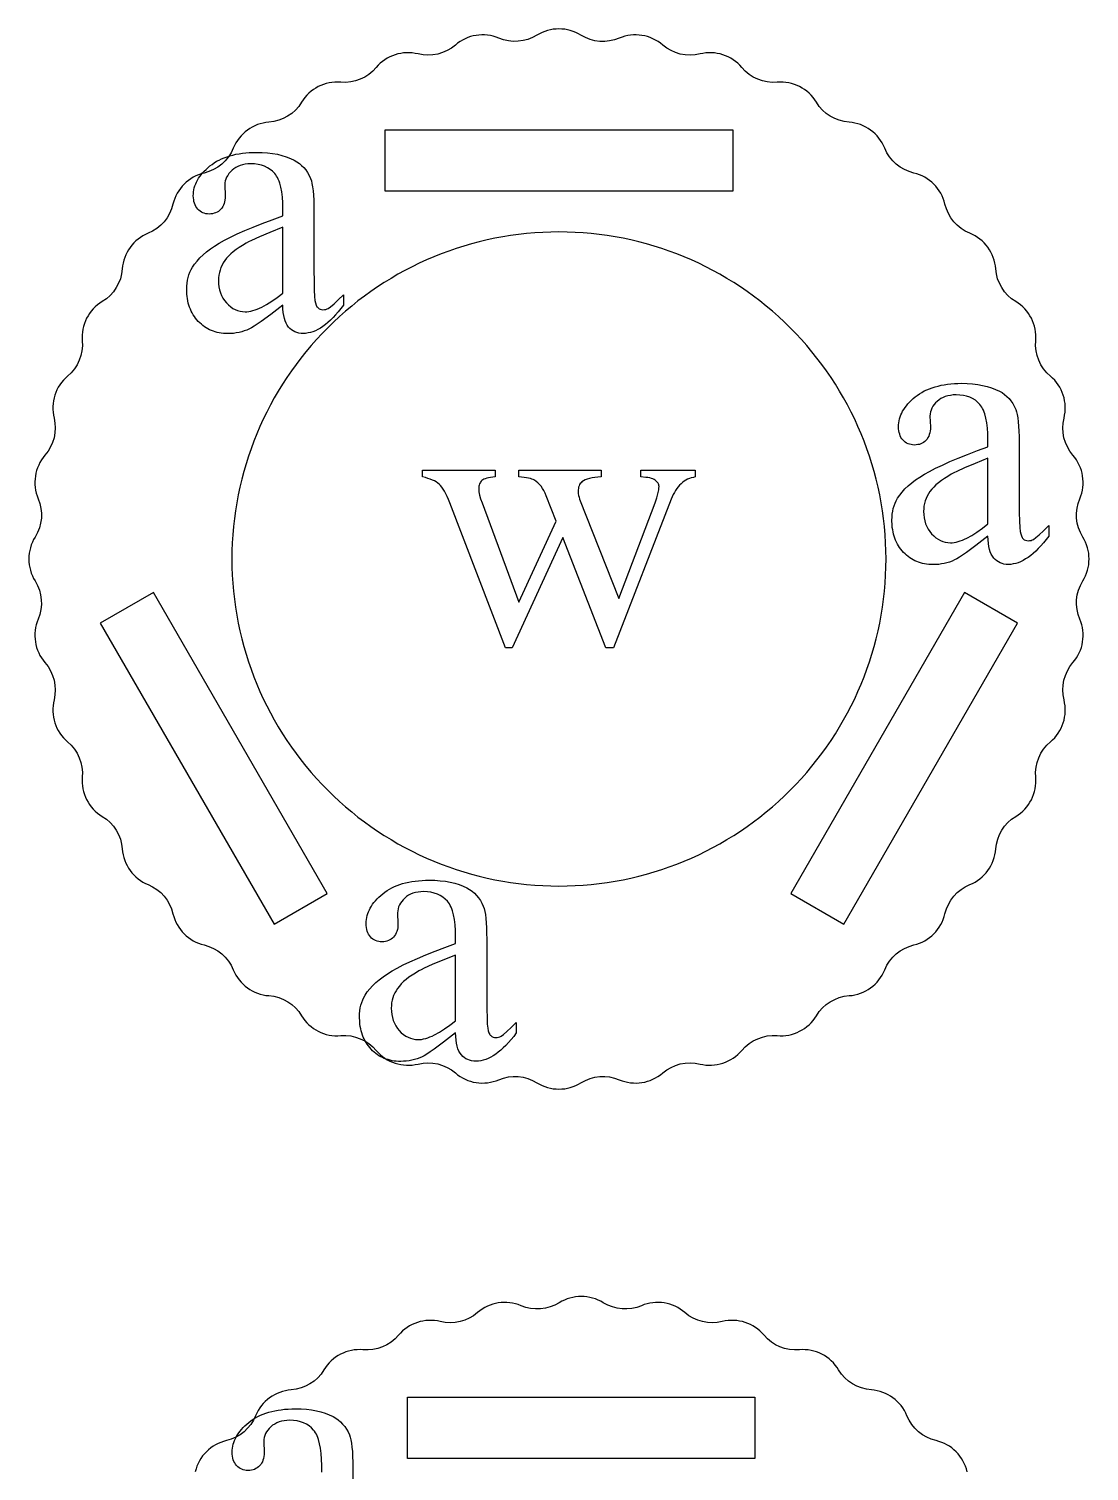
# Model space of a CAD drawing. Extents: x 7 to 905, y -397 to 592.
# Drawn here: x 134.7 to 217.7, y 181.3 to 294.2 of the extents above; entities that cross this region are included whole.
import ezdxf

# ---------------------------------------------------------------- set-up
doc = ezdxf.new("R2010")
doc.units = 0
doc.header["$MEASUREMENT"] = 0
for name, color, linetype in [('EXT', 1, 'CONTINUOUS'), ('INT', 5, 'CONTINUOUS'), ('TEXT', 18, 'CONTINUOUS')]:
    doc.layers.add(name, color=color, linetype=linetype)

msp = doc.modelspace()

# ---------------------------------------------------------------- linework, layer by layer
at = {"layer": 'EXT'}
msp.add_lwpolyline([(135.42, 247.97, 0.286149), (135.95, 244.57, -0.244114), (136.66, 241.65, 0.286149), (137.72, 238.37, -0.244114), (138.87, 235.6, 0.286149), (140.43, 232.53, -0.244114), (142, 229.98, 0.286149), (144.02, 227.19, -0.244114), (145.97, 224.91, 0.286149), (148.41, 222.47, -0.244114), (150.69, 220.52, 0.286149), (153.48, 218.5, -0.244114), (156.03, 216.93, 0.286149), (159.1, 215.37, -0.244114), (161.87, 214.22, 0.286149), (165.15, 213.15, -0.244114), (168.07, 212.45, 0.286149), (171.47, 211.92, -0.244114), (174.46, 211.68, 0.286149), (177.9, 211.68, -0.244114), (180.9, 211.92, 0.286149), (184.3, 212.45, -0.244114), (187.22, 213.15, 0.286149), (190.49, 214.22, -0.244114), (193.26, 215.37, 0.286149), (196.33, 216.93, -0.244114), (198.89, 218.5, 0.286149), (201.68, 220.52, -0.244114), (203.96, 222.47, 0.286149), (206.39, 224.91, -0.244114), (208.34, 227.19, 0.286149), (210.37, 229.98, -0.244114), (211.93, 232.53, 0.286149), (213.5, 235.6, -0.244114), (214.65, 238.37, 0.286149), (215.71, 241.65, -0.244114), (216.41, 244.57, 0.286149), (216.95, 247.97, -0.244114), (217.18, 250.96, 0.286149), (217.18, 254.4, -0.244114), (216.95, 257.4, 0.286149), (216.41, 260.8, -0.244114), (215.71, 263.71, 0.286149), (214.65, 266.99, -0.244114), (213.5, 269.76, 0.286149), (211.93, 272.83, -0.244114), (210.37, 275.39, 0.286149), (208.34, 278.18, -0.244114), (206.39, 280.46, 0.286149), (203.96, 282.89, -0.244114), (201.68, 284.84, 0.286149), (198.89, 286.87, -0.244114), (196.33, 288.43, 0.286149), (193.26, 290, -0.244114), (190.49, 291.15, 0.286149), (187.22, 292.21, -0.244114), (184.3, 292.91, 0.286149), (180.9, 293.45, -0.244114), (177.9, 293.68, 0.286149), (174.46, 293.68, -0.244114), (171.47, 293.45, 0.286149), (168.07, 292.91, -0.244114), (165.15, 292.21, 0.286149), (161.87, 291.15, -0.244114), (159.1, 290, 0.286149), (156.03, 288.43, -0.244114), (153.48, 286.87, 0.286149), (150.69, 284.84, -0.244114), (148.41, 282.89, 0.286149), (145.97, 280.46, -0.244114), (144.02, 278.18, 0.286149), (142, 275.39, -0.244114), (140.43, 272.83, 0.286149), (138.87, 269.76, -0.244114), (137.72, 266.99, 0.286149), (136.66, 263.71, -0.244114), (135.95, 260.8, 0.286149), (135.42, 257.4, -0.244114), (135.18, 254.4, 0.286149), (135.18, 250.96, -0.244114)], format="xyb", close=True, dxfattribs=at)
msp.add_lwpolyline([(208.13, 181.24, 0.286149), (205.7, 183.67, -0.244114), (203.42, 185.62, 0.286149), (200.63, 187.64, -0.244114), (198.07, 189.21, 0.286149), (195, 190.78, -0.244114), (192.23, 191.92, 0.286149), (188.96, 192.99, -0.244114), (186.04, 193.69, 0.286149), (182.64, 194.23, -0.244114), (179.65, 194.46, 0.286149), (176.2, 194.46, -0.244114), (173.21, 194.23, 0.286149), (169.81, 193.69, -0.244114), (166.89, 192.99, 0.286149), (163.62, 191.92, -0.244114), (160.84, 190.78, 0.286149), (157.78, 189.21, -0.244114), (155.22, 187.64, 0.286149), (152.43, 185.62, -0.244114), (150.15, 183.67, 0.286149), (147.71, 181.24, -0.244114)], format="xyb", dxfattribs=at)
at = {"layer": 'INT'}
for points in [[(162.58, 281.48), (162.58, 286.28), (189.78, 286.28), (189.78, 281.48)], [(153.88, 224.1), (158.04, 226.5), (144.44, 250.06), (140.28, 247.66)], [(198.48, 224.1), (212.08, 247.66), (207.92, 250.06), (194.32, 226.5)], [(164.32, 182.26), (164.32, 187.06), (191.52, 187.06), (191.52, 182.26)]]:
    msp.add_lwpolyline(points, close=True, dxfattribs=at)
msp.add_lwpolyline([(176.18, 278.28, 0.414214), (150.58, 252.68, 0.414214), (176.18, 227.08, 0.414214), (201.78, 252.68, 0.414214)], format="xyb", close=True, dxfattribs=at)
at = {"layer": 'TEXT'}
for points in [[(154.57, 272.55), (153.63, 271.83), (152.88, 271.28), (152.57, 271.07), (152.32, 270.9), (152.12, 270.77), (151.96, 270.69), (151.76, 270.6), (151.55, 270.53), (151.35, 270.46), (151.14, 270.41), (150.92, 270.37), (150.71, 270.34), (150.49, 270.32), (150.26, 270.32), (150.09, 270.32), (149.92, 270.33), (149.75, 270.35), (149.59, 270.38), (149.44, 270.41), (149.28, 270.45), (149.13, 270.5), (148.98, 270.56), (148.84, 270.62), (148.7, 270.69), (148.57, 270.77), (148.44, 270.86), (148.31, 270.95), (148.19, 271.05), (148.07, 271.16), (147.95, 271.28), (147.84, 271.4), (147.74, 271.53), (147.65, 271.66), (147.56, 271.79), (147.48, 271.94), (147.4, 272.08), (147.33, 272.23), (147.27, 272.39), (147.22, 272.55), (147.17, 272.71), (147.14, 272.88), (147.1, 273.06), (147.08, 273.23), (147.06, 273.42), (147.05, 273.8), (147.05, 274.04), (147.07, 274.28), (147.11, 274.5), (147.16, 274.72), (147.22, 274.93), (147.3, 275.13), (147.39, 275.33), (147.49, 275.51), (147.65, 275.76), (147.85, 276), (148.07, 276.25), (148.32, 276.48), (148.59, 276.72), (148.9, 276.95), (149.23, 277.17), (149.59, 277.4), (150, 277.63), (150.46, 277.86), (150.99, 278.12), (151.58, 278.38), (152.24, 278.65), (152.95, 278.94), (153.73, 279.24), (154.57, 279.55), (154.57, 280.08), (154.56, 280.57), (154.53, 281.01), (154.48, 281.42), (154.41, 281.79), (154.32, 282.11), (154.27, 282.26), (154.21, 282.4), (154.15, 282.53), (154.08, 282.65), (154.01, 282.76), (153.93, 282.86), (153.76, 283.03), (153.57, 283.18), (153.36, 283.31), (153.14, 283.42), (152.9, 283.5), (152.64, 283.56), (152.36, 283.6), (152.06, 283.61), (151.84, 283.6), (151.62, 283.58), (151.42, 283.54), (151.23, 283.48), (151.05, 283.41), (150.88, 283.33), (150.73, 283.22), (150.59, 283.11), (150.46, 282.98), (150.34, 282.85), (150.25, 282.71), (150.17, 282.57), (150.11, 282.42), (150.06, 282.27), (150.04, 282.12), (150.03, 281.96), (150.06, 281.1), (150.05, 280.94), (150.03, 280.78), (150.01, 280.63), (149.97, 280.5), (149.92, 280.37), (149.86, 280.26), (149.79, 280.15), (149.71, 280.05), (149.62, 279.97), (149.52, 279.89), (149.42, 279.83), (149.31, 279.78), (149.19, 279.74), (149.07, 279.71), (148.94, 279.69), (148.8, 279.68), (148.67, 279.69), (148.54, 279.71), (148.42, 279.74), (148.31, 279.78), (148.2, 279.83), (148.1, 279.9), (148, 279.98), (147.91, 280.07), (147.83, 280.17), (147.76, 280.28), (147.7, 280.39), (147.65, 280.52), (147.61, 280.66), (147.59, 280.8), (147.57, 280.95), (147.56, 281.11), (147.57, 281.27), (147.58, 281.43), (147.61, 281.58), (147.64, 281.74), (147.69, 281.89), (147.75, 282.04), (147.81, 282.18), (147.89, 282.33), (147.97, 282.48), (148.07, 282.62), (148.18, 282.76), (148.29, 282.9), (148.42, 283.04), (148.56, 283.18), (148.7, 283.31), (148.86, 283.45), (149.03, 283.57), (149.2, 283.69), (149.38, 283.81), (149.58, 283.91), (149.77, 284.01), (149.98, 284.09), (150.2, 284.17), (150.42, 284.24), (150.65, 284.3), (150.89, 284.36), (151.14, 284.4), (151.4, 284.44), (151.66, 284.47), (151.93, 284.49), (152.22, 284.5), (152.5, 284.51), (152.94, 284.5), (153.36, 284.47), (153.76, 284.42), (154.14, 284.36), (154.5, 284.27), (154.84, 284.17), (155.16, 284.04), (155.45, 283.9), (155.66, 283.78), (155.86, 283.64), (156.04, 283.49), (156.21, 283.32), (156.36, 283.13), (156.5, 282.93), (156.63, 282.71), (156.74, 282.47), (156.8, 282.29), (156.85, 282.07), (156.9, 281.81), (156.94, 281.51), (156.97, 281.16), (156.99, 280.77), (157, 280.35), (157, 279.88), (157, 275.29), (157.01, 274.42), (157.02, 273.73), (157.04, 273.23), (157.08, 272.92), (157.12, 272.72), (157.17, 272.56), (157.24, 272.43), (157.28, 272.38), (157.32, 272.34), (157.41, 272.27), (157.5, 272.23), (157.6, 272.2), (157.71, 272.19), (157.83, 272.2), (157.93, 272.22), (158.03, 272.25), (158.12, 272.29), (158.31, 272.43), (158.58, 272.66), (158.91, 272.97), (159.32, 273.37), (159.32, 272.55), (159.11, 272.28), (158.91, 272.03), (158.7, 271.79), (158.5, 271.58), (158.3, 271.38), (158.1, 271.2), (157.9, 271.03), (157.7, 270.89), (157.51, 270.76), (157.31, 270.64), (157.12, 270.55), (156.92, 270.47), (156.73, 270.41), (156.54, 270.37), (156.35, 270.34), (156.16, 270.33), (155.99, 270.34), (155.82, 270.36), (155.66, 270.4), (155.51, 270.46), (155.37, 270.53), (155.24, 270.62), (155.12, 270.72), (155.01, 270.83), (154.91, 270.97), (154.82, 271.13), (154.75, 271.31), (154.69, 271.51), (154.64, 271.74), (154.6, 271.98), (154.58, 272.25)], [(154.57, 273.5), (154.57, 278.65), (153.55, 278.24), (152.74, 277.9), (152.12, 277.61), (151.88, 277.5), (151.69, 277.4), (151.41, 277.23), (151.15, 277.07), (150.91, 276.9), (150.69, 276.73), (150.5, 276.56), (150.32, 276.39), (150.16, 276.22), (150.03, 276.04), (149.91, 275.86), (149.81, 275.68), (149.72, 275.49), (149.65, 275.3), (149.6, 275.1), (149.56, 274.9), (149.53, 274.7), (149.53, 274.49), (149.53, 274.23), (149.56, 273.98), (149.61, 273.75), (149.68, 273.52), (149.77, 273.31), (149.88, 273.1), (150.01, 272.91), (150.16, 272.73), (150.32, 272.57), (150.49, 272.42), (150.66, 272.3), (150.84, 272.2), (151.03, 272.13), (151.22, 272.07), (151.42, 272.04), (151.62, 272.03), (151.76, 272.03), (151.91, 272.05), (152.06, 272.08), (152.22, 272.12), (152.39, 272.17), (152.56, 272.24), (152.74, 272.31), (152.92, 272.4), (153.3, 272.61), (153.7, 272.86), (154.12, 273.16)], [(209.76, 254.46), (208.82, 253.74), (208.07, 253.2), (207.77, 252.98), (207.52, 252.82), (207.31, 252.69), (207.15, 252.61), (206.95, 252.52), (206.75, 252.44), (206.54, 252.38), (206.33, 252.33), (206.12, 252.29), (205.9, 252.26), (205.68, 252.24), (205.46, 252.24), (205.28, 252.24), (205.12, 252.25), (204.95, 252.27), (204.79, 252.3), (204.63, 252.33), (204.48, 252.37), (204.33, 252.42), (204.18, 252.48), (204.04, 252.54), (203.9, 252.61), (203.77, 252.69), (203.63, 252.78), (203.51, 252.87), (203.38, 252.97), (203.27, 253.08), (203.15, 253.2), (203.04, 253.32), (202.94, 253.44), (202.84, 253.58), (202.75, 253.71), (202.67, 253.85), (202.6, 254), (202.53, 254.15), (202.47, 254.31), (202.42, 254.47), (202.37, 254.63), (202.33, 254.8), (202.3, 254.97), (202.27, 255.15), (202.26, 255.34), (202.24, 255.72), (202.25, 255.96), (202.27, 256.2), (202.31, 256.42), (202.35, 256.64), (202.42, 256.85), (202.49, 257.05), (202.58, 257.24), (202.69, 257.43), (202.85, 257.68), (203.04, 257.92), (203.26, 258.16), (203.51, 258.4), (203.79, 258.64), (204.09, 258.87), (204.43, 259.09), (204.79, 259.32), (205.19, 259.54), (205.66, 259.78), (206.19, 260.03), (206.78, 260.3), (207.43, 260.57), (208.15, 260.86), (208.93, 261.16), (209.76, 261.47), (209.76, 262), (209.75, 262.49), (209.72, 262.93), (209.67, 263.34), (209.6, 263.7), (209.51, 264.03), (209.46, 264.18), (209.4, 264.32), (209.34, 264.45), (209.27, 264.57), (209.2, 264.67), (209.12, 264.77), (208.95, 264.95), (208.77, 265.1), (208.56, 265.23), (208.34, 265.34), (208.09, 265.42), (207.83, 265.48), (207.55, 265.51), (207.26, 265.53), (207.03, 265.52), (206.82, 265.49), (206.61, 265.46), (206.42, 265.4), (206.25, 265.33), (206.08, 265.24), (205.93, 265.14), (205.78, 265.02), (205.65, 264.9), (205.54, 264.76), (205.44, 264.63), (205.36, 264.49), (205.3, 264.34), (205.26, 264.19), (205.23, 264.03), (205.22, 263.87), (205.25, 263.02), (205.25, 262.85), (205.23, 262.7), (205.2, 262.55), (205.16, 262.42), (205.12, 262.29), (205.06, 262.18), (204.99, 262.07), (204.91, 261.97), (204.82, 261.88), (204.72, 261.81), (204.62, 261.75), (204.5, 261.69), (204.39, 261.65), (204.26, 261.63), (204.13, 261.61), (204, 261.6), (203.86, 261.61), (203.74, 261.63), (203.62, 261.66), (203.5, 261.7), (203.39, 261.75), (203.29, 261.82), (203.2, 261.9), (203.11, 261.99), (203.02, 262.09), (202.95, 262.2), (202.89, 262.31), (202.85, 262.44), (202.81, 262.57), (202.78, 262.72), (202.76, 262.87), (202.76, 263.03), (202.76, 263.19), (202.78, 263.35), (202.8, 263.5), (202.84, 263.65), (202.89, 263.81), (202.94, 263.96), (203.01, 264.1), (203.08, 264.25), (203.17, 264.39), (203.27, 264.54), (203.37, 264.68), (203.49, 264.82), (203.62, 264.96), (203.75, 265.09), (203.9, 265.23), (204.06, 265.36), (204.22, 265.49), (204.4, 265.61), (204.58, 265.72), (204.77, 265.83), (204.97, 265.92), (205.18, 266.01), (205.39, 266.09), (205.62, 266.16), (205.85, 266.22), (206.09, 266.28), (206.34, 266.32), (206.59, 266.36), (206.86, 266.39), (207.13, 266.41), (207.41, 266.42), (207.7, 266.43), (208.14, 266.42), (208.56, 266.39), (208.96, 266.34), (209.34, 266.27), (209.7, 266.19), (210.03, 266.09), (210.35, 265.96), (210.65, 265.82), (210.86, 265.7), (211.06, 265.56), (211.24, 265.41), (211.41, 265.23), (211.56, 265.05), (211.7, 264.84), (211.82, 264.63), (211.93, 264.39), (212, 264.21), (212.05, 263.99), (212.09, 263.73), (212.13, 263.42), (212.16, 263.08), (212.18, 262.69), (212.19, 262.26), (212.2, 261.79), (212.2, 257.21), (212.2, 256.33), (212.22, 255.65), (212.24, 255.15), (212.27, 254.84), (212.32, 254.64), (212.37, 254.48), (212.44, 254.35), (212.47, 254.3), (212.52, 254.26), (212.6, 254.19), (212.7, 254.15), (212.8, 254.12), (212.91, 254.11), (213.02, 254.12), (213.13, 254.14), (213.23, 254.17), (213.32, 254.21), (213.51, 254.35), (213.77, 254.58), (214.11, 254.89), (214.51, 255.29), (214.51, 254.46), (214.31, 254.2), (214.1, 253.95), (213.9, 253.71), (213.7, 253.5), (213.5, 253.3), (213.3, 253.12), (213.1, 252.95), (212.9, 252.8), (212.7, 252.68), (212.51, 252.56), (212.31, 252.47), (212.12, 252.39), (211.93, 252.33), (211.74, 252.29), (211.55, 252.26), (211.36, 252.25), (211.18, 252.26), (211.01, 252.28), (210.86, 252.32), (210.71, 252.38), (210.57, 252.45), (210.44, 252.53), (210.32, 252.64), (210.21, 252.75), (210.11, 252.89), (210.02, 253.05), (209.94, 253.23), (209.88, 253.43), (209.83, 253.66), (209.8, 253.9), (209.78, 254.17)], [(209.76, 255.42), (209.76, 260.57), (208.75, 260.16), (207.93, 259.81), (207.31, 259.53), (207.08, 259.42), (206.89, 259.32), (206.61, 259.15), (206.35, 258.99), (206.11, 258.82), (205.89, 258.65), (205.69, 258.48), (205.51, 258.31), (205.36, 258.14), (205.22, 257.96), (205.1, 257.78), (205, 257.6), (204.92, 257.41), (204.85, 257.22), (204.79, 257.02), (204.75, 256.82), (204.73, 256.62), (204.72, 256.41), (204.73, 256.15), (204.76, 255.9), (204.81, 255.67), (204.88, 255.44), (204.97, 255.22), (205.08, 255.02), (205.21, 254.83), (205.35, 254.65), (205.52, 254.48), (205.68, 254.34), (205.86, 254.22), (206.04, 254.12), (206.22, 254.05), (206.41, 253.99), (206.61, 253.96), (206.82, 253.95), (206.96, 253.95), (207.11, 253.97), (207.26, 254), (207.42, 254.04), (207.58, 254.09), (207.76, 254.16), (207.93, 254.23), (208.11, 254.32), (208.49, 254.52), (208.89, 254.78), (209.32, 255.08)], [(165.51, 259.64), (171.18, 259.64), (171.18, 259.1), (170.82, 259.06), (170.66, 259.03), (170.53, 259), (170.41, 258.96), (170.31, 258.92), (170.22, 258.87), (170.15, 258.82), (170.09, 258.76), (170.04, 258.7), (170, 258.63), (169.97, 258.55), (169.94, 258.47), (169.92, 258.38), (169.91, 258.28), (169.91, 258.18), (169.92, 257.94), (169.97, 257.68), (170.05, 257.39), (170.16, 257.08), (173.05, 249.3), (175.95, 255.63), (175.19, 257.62), (175.1, 257.84), (175, 258.03), (174.89, 258.21), (174.78, 258.37), (174.66, 258.52), (174.53, 258.64), (174.4, 258.75), (174.26, 258.85), (174.17, 258.9), (174.06, 258.94), (173.94, 258.98), (173.79, 259.01), (173.63, 259.04), (173.46, 259.07), (173.05, 259.1), (173.05, 259.64), (179.48, 259.64), (179.48, 259.1), (179.22, 259.08), (178.99, 259.06), (178.77, 259.02), (178.57, 258.98), (178.39, 258.93), (178.23, 258.87), (178.1, 258.8), (177.97, 258.71), (177.91, 258.65), (177.85, 258.58), (177.79, 258.5), (177.75, 258.41), (177.72, 258.31), (177.7, 258.2), (177.68, 258.09), (177.68, 257.96), (177.69, 257.81), (177.71, 257.66), (177.75, 257.51), (177.8, 257.36), (180.87, 249.6), (183.71, 257.08), (183.84, 257.46), (183.93, 257.79), (183.99, 258.09), (184, 258.22), (184.01, 258.35), (184, 258.42), (183.99, 258.48), (183.97, 258.55), (183.94, 258.61), (183.89, 258.67), (183.85, 258.73), (183.72, 258.85), (183.64, 258.9), (183.54, 258.95), (183.43, 258.99), (183.29, 259.02), (183.14, 259.05), (182.98, 259.07), (182.59, 259.1), (182.59, 259.64), (186.85, 259.64), (186.85, 259.1), (186.7, 259.07), (186.54, 259.03), (186.4, 258.98), (186.25, 258.92), (186.12, 258.85), (185.99, 258.76), (185.86, 258.67), (185.74, 258.57), (185.62, 258.45), (185.51, 258.33), (185.41, 258.19), (185.31, 258.05), (185.22, 257.89), (185.13, 257.72), (185.04, 257.55), (184.97, 257.36), (180.45, 245.72), (179.85, 245.72), (176.47, 254.35), (172.53, 245.72), (171.99, 245.72), (167.65, 257.08), (167.54, 257.34), (167.44, 257.57), (167.33, 257.79), (167.23, 257.98), (167.12, 258.15), (167.02, 258.3), (166.91, 258.43), (166.81, 258.53), (166.7, 258.62), (166.57, 258.71), (166.43, 258.79), (166.28, 258.86), (166.11, 258.93), (165.92, 258.99), (165.73, 259.05), (165.51, 259.1)], [(168.09, 215.58), (167.15, 214.86), (166.4, 214.31), (166.1, 214.1), (165.84, 213.93), (165.64, 213.8), (165.48, 213.72), (165.28, 213.63), (165.08, 213.56), (164.87, 213.49), (164.66, 213.44), (164.45, 213.4), (164.23, 213.37), (164.01, 213.36), (163.79, 213.35), (163.61, 213.35), (163.44, 213.37), (163.28, 213.38), (163.12, 213.41), (162.96, 213.44), (162.81, 213.49), (162.65, 213.53), (162.51, 213.59), (162.37, 213.65), (162.23, 213.72), (162.09, 213.8), (161.96, 213.89), (161.84, 213.98), (161.71, 214.08), (161.59, 214.19), (161.48, 214.31), (161.37, 214.43), (161.27, 214.56), (161.17, 214.69), (161.08, 214.83), (161, 214.97), (160.93, 215.11), (160.86, 215.26), (160.8, 215.42), (160.74, 215.58), (160.7, 215.74), (160.66, 215.91), (160.63, 216.09), (160.6, 216.27), (160.59, 216.45), (160.57, 216.83), (160.58, 217.07), (160.6, 217.31), (160.63, 217.54), (160.68, 217.75), (160.74, 217.96), (160.82, 218.16), (160.91, 218.36), (161.01, 218.54), (161.18, 218.79), (161.37, 219.04), (161.59, 219.28), (161.84, 219.52), (162.12, 219.75), (162.42, 219.98), (162.75, 220.21), (163.12, 220.43), (163.52, 220.66), (163.99, 220.9), (164.52, 221.15), (165.11, 221.41), (165.76, 221.69), (166.48, 221.97), (167.25, 222.27), (168.09, 222.58), (168.09, 223.11), (168.08, 223.6), (168.05, 224.05), (168, 224.45), (167.93, 224.82), (167.84, 225.14), (167.79, 225.29), (167.73, 225.43), (167.67, 225.56), (167.6, 225.68), (167.53, 225.79), (167.45, 225.89), (167.28, 226.06), (167.09, 226.22), (166.89, 226.35), (166.66, 226.45), (166.42, 226.53), (166.16, 226.59), (165.88, 226.63), (165.59, 226.64), (165.36, 226.63), (165.15, 226.61), (164.94, 226.57), (164.75, 226.51), (164.57, 226.44), (164.41, 226.36), (164.25, 226.26), (164.11, 226.14), (163.98, 226.01), (163.87, 225.88), (163.77, 225.74), (163.69, 225.6), (163.63, 225.45), (163.59, 225.3), (163.56, 225.15), (163.55, 224.99), (163.58, 224.13), (163.57, 223.97), (163.56, 223.81), (163.53, 223.67), (163.49, 223.53), (163.44, 223.41), (163.38, 223.29), (163.31, 223.18), (163.23, 223.08), (163.14, 223), (163.05, 222.92), (162.94, 222.86), (162.83, 222.81), (162.72, 222.77), (162.59, 222.74), (162.46, 222.72), (162.33, 222.72), (162.19, 222.72), (162.07, 222.74), (161.94, 222.77), (161.83, 222.81), (161.72, 222.87), (161.62, 222.93), (161.52, 223.01), (161.43, 223.1), (161.35, 223.2), (161.28, 223.31), (161.22, 223.43), (161.17, 223.55), (161.14, 223.69), (161.11, 223.83), (161.09, 223.99), (161.09, 224.15), (161.09, 224.3), (161.11, 224.46), (161.13, 224.62), (161.17, 224.77), (161.21, 224.92), (161.27, 225.07), (161.34, 225.22), (161.41, 225.36), (161.5, 225.51), (161.59, 225.65), (161.7, 225.79), (161.82, 225.93), (161.94, 226.07), (162.08, 226.21), (162.23, 226.34), (162.39, 226.48), (162.55, 226.61), (162.73, 226.73), (162.91, 226.84), (163.1, 226.94), (163.3, 227.04), (163.51, 227.12), (163.72, 227.2), (163.94, 227.27), (164.18, 227.34), (164.42, 227.39), (164.66, 227.44), (164.92, 227.47), (165.19, 227.5), (165.46, 227.52), (165.74, 227.54), (166.03, 227.54), (166.47, 227.53), (166.89, 227.5), (167.29, 227.45), (167.67, 227.39), (168.02, 227.3), (168.36, 227.2), (168.68, 227.08), (168.98, 226.93), (169.19, 226.81), (169.38, 226.67), (169.57, 226.52), (169.73, 226.35), (169.89, 226.16), (170.03, 225.96), (170.15, 225.74), (170.26, 225.5), (170.32, 225.32), (170.38, 225.1), (170.42, 224.84), (170.46, 224.54), (170.49, 224.19), (170.51, 223.81), (170.52, 223.38), (170.53, 222.91), (170.53, 218.32), (170.53, 217.45), (170.55, 216.76), (170.57, 216.26), (170.6, 215.95), (170.64, 215.75), (170.7, 215.59), (170.77, 215.46), (170.8, 215.41), (170.84, 215.37), (170.93, 215.31), (171.03, 215.26), (171.13, 215.23), (171.23, 215.22), (171.35, 215.23), (171.46, 215.25), (171.56, 215.28), (171.65, 215.33), (171.84, 215.47), (172.1, 215.69), (172.44, 216), (172.84, 216.4), (172.84, 215.58), (172.64, 215.31), (172.43, 215.06), (172.23, 214.83), (172.03, 214.61), (171.82, 214.41), (171.62, 214.23), (171.43, 214.07), (171.23, 213.92), (171.03, 213.79), (170.84, 213.68), (170.64, 213.58), (170.45, 213.5), (170.26, 213.44), (170.06, 213.4), (169.87, 213.37), (169.69, 213.37), (169.51, 213.37), (169.34, 213.4), (169.19, 213.44), (169.04, 213.49), (168.9, 213.56), (168.77, 213.65), (168.65, 213.75), (168.54, 213.87), (168.44, 214), (168.35, 214.16), (168.27, 214.34), (168.21, 214.55), (168.16, 214.77), (168.13, 215.02), (168.1, 215.29)], [(168.09, 216.54), (168.09, 221.68), (167.08, 221.27), (166.26, 220.93), (165.64, 220.65), (165.4, 220.53), (165.22, 220.43), (164.94, 220.27), (164.68, 220.1), (164.44, 219.94), (164.22, 219.77), (164.02, 219.6), (163.84, 219.42), (163.69, 219.25), (163.55, 219.07), (163.43, 218.89), (163.33, 218.71), (163.24, 218.52), (163.17, 218.33), (163.12, 218.14), (163.08, 217.94), (163.06, 217.73), (163.05, 217.52), (163.06, 217.26), (163.09, 217.02), (163.14, 216.78), (163.21, 216.55), (163.3, 216.34), (163.41, 216.13), (163.53, 215.94), (163.68, 215.76), (163.84, 215.6), (164.01, 215.46), (164.19, 215.34), (164.37, 215.24), (164.55, 215.16), (164.74, 215.11), (164.94, 215.07), (165.14, 215.06), (165.29, 215.07), (165.43, 215.08), (165.59, 215.11), (165.75, 215.15), (165.91, 215.21), (166.08, 215.27), (166.26, 215.34), (166.44, 215.43), (166.82, 215.64), (167.22, 215.89), (167.65, 216.19)]]:
    msp.add_lwpolyline(points, close=True, dxfattribs=at)
msp.add_lwpolyline([(157.61, 181.2), (157.61, 181.73), (157.6, 182.22), (157.57, 182.66), (157.52, 183.07), (157.45, 183.43), (157.36, 183.76), (157.31, 183.91), (157.25, 184.05), (157.19, 184.18), (157.12, 184.29), (157.05, 184.4), (156.97, 184.5), (156.8, 184.68), (156.62, 184.83), (156.41, 184.96), (156.19, 185.07), (155.94, 185.15), (155.68, 185.21), (155.4, 185.24), (155.11, 185.26), (154.88, 185.25), (154.67, 185.22), (154.46, 185.18), (154.27, 185.13), (154.09, 185.06), (153.93, 184.97), (153.77, 184.87), (153.63, 184.75), (153.5, 184.63), (153.39, 184.49), (153.29, 184.36), (153.21, 184.22), (153.15, 184.07), (153.11, 183.92), (153.08, 183.76), (153.07, 183.6), (153.1, 182.75), (153.1, 182.58), (153.08, 182.43), (153.05, 182.28), (153.01, 182.15), (152.97, 182.02), (152.91, 181.9), (152.84, 181.8), (152.75, 181.7), (152.66, 181.61), (152.57, 181.54), (152.46, 181.48), (152.35, 181.42), (152.24, 181.38), (152.11, 181.35), (151.98, 181.34), (151.85, 181.33), (151.71, 181.34), (151.59, 181.36), (151.47, 181.39), (151.35, 181.43), (151.24, 181.48), (151.14, 181.55), (151.04, 181.63), (150.95, 181.72), (150.87, 181.82), (150.8, 181.92), (150.74, 182.04), (150.69, 182.17), (150.66, 182.3), (150.63, 182.45), (150.61, 182.6), (150.61, 182.76), (150.61, 182.92), (150.63, 183.08), (150.65, 183.23), (150.69, 183.38), (150.73, 183.53), (150.79, 183.68), (150.86, 183.83), (150.93, 183.98), (151.02, 184.12), (151.12, 184.27), (151.22, 184.41), (151.34, 184.55), (151.47, 184.69), (151.6, 184.82), (151.75, 184.96), (151.91, 185.09), (152.07, 185.22), (152.25, 185.34), (152.43, 185.45), (152.62, 185.56), (152.82, 185.65), (153.03, 185.74), (153.24, 185.82), (153.47, 185.89), (153.7, 185.95), (153.94, 186.01), (154.19, 186.05), (154.44, 186.09), (154.71, 186.12), (154.98, 186.14), (155.26, 186.15), (155.55, 186.15), (155.99, 186.15), (156.41, 186.12), (156.81, 186.07), (157.19, 186), (157.54, 185.92), (157.88, 185.81), (158.2, 185.69), (158.5, 185.55), (158.71, 185.43), (158.91, 185.29), (159.09, 185.13), (159.25, 184.96), (159.41, 184.78), (159.55, 184.57), (159.67, 184.35), (159.78, 184.12), (159.84, 183.94), (159.9, 183.72), (159.94, 183.46), (159.98, 183.15), (160.01, 182.81), (160.03, 182.42), (160.04, 181.99), (160.05, 181.52), (160.05, 176.94)], dxfattribs=at)

doc.saveas('drawing.dxf')
